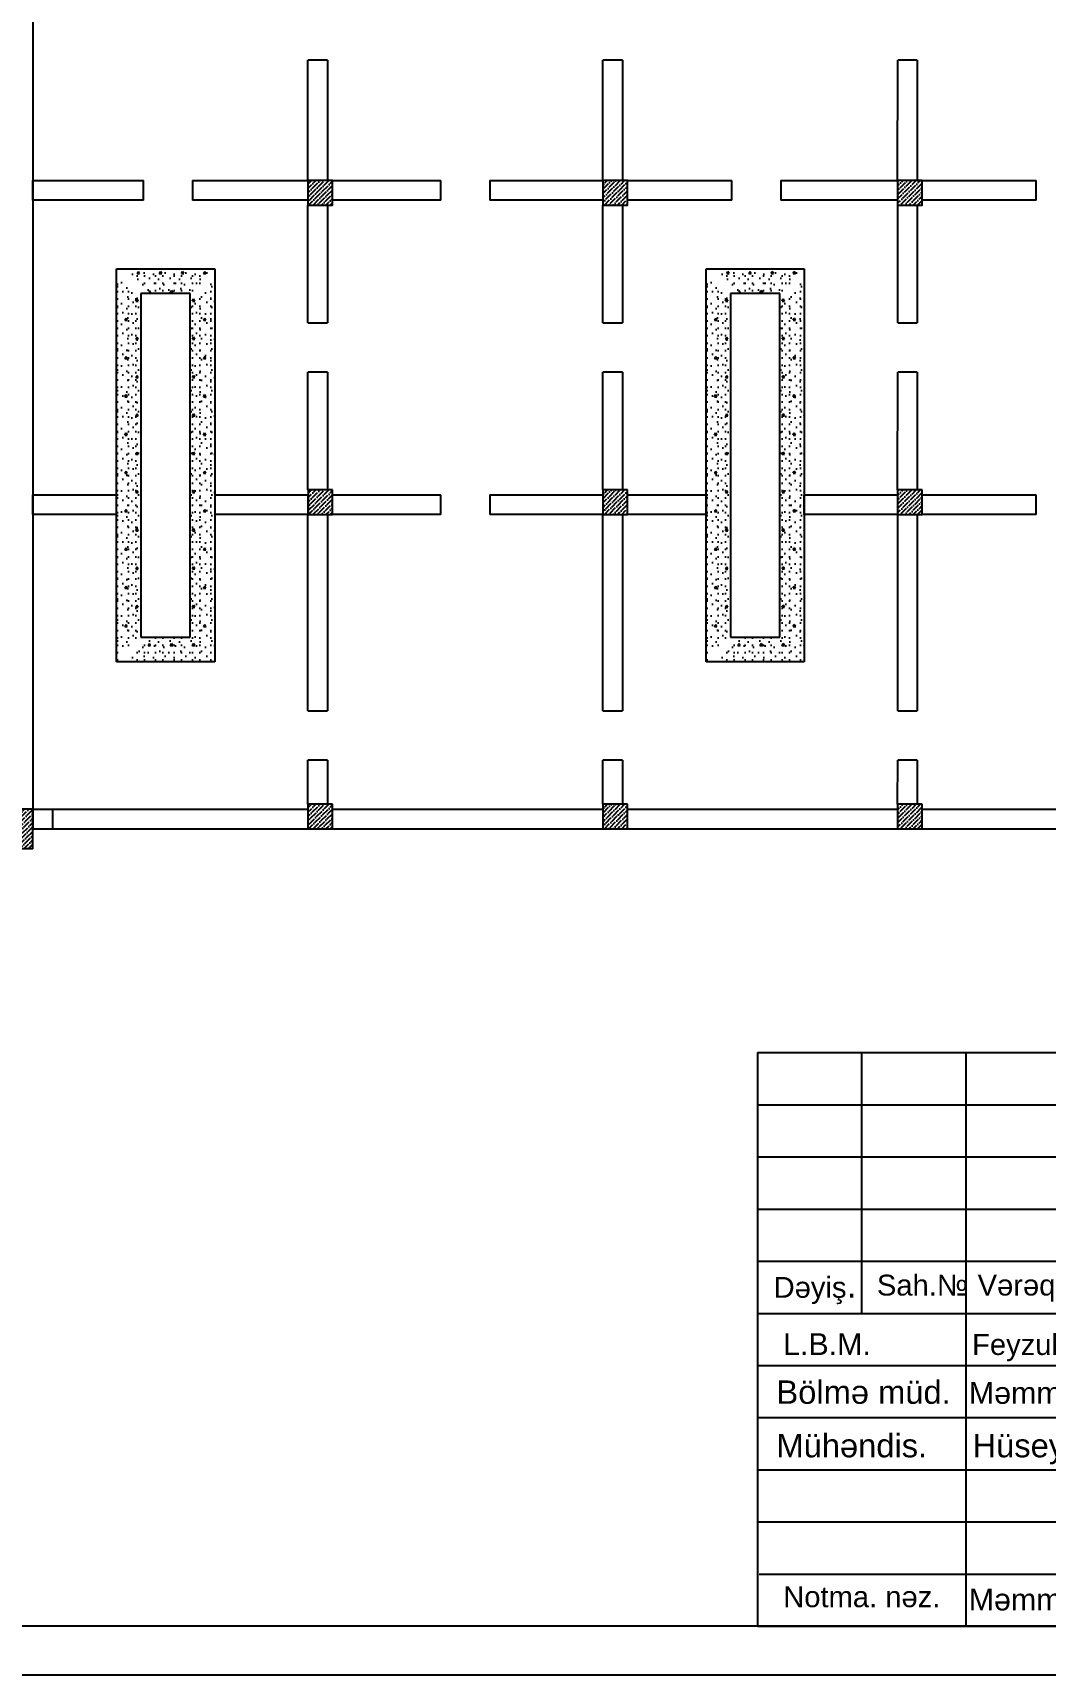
# Model space of a CAD drawing. Header units: millimetres. Extents: x 42452 to 2852333, y -419346 to 834876.
# Drawn here: x 2444213 to 2464814, y 416967 to 450404 of the extents above; entities that cross this region are included whole.
import ezdxf

# ---------------------------------------------------------------- set-up
doc = ezdxf.new("R2010")
doc.units = ezdxf.units.MM
doc.linetypes.add('DUZ', pattern=[0])
doc.linetypes.add('Невидимая', pattern=[391.222223, 282.222223, -109])
for name, color, linetype, lineweight in [('0_memar', 250, 'Continuous', 20), ('0_Ном._пера__1', 7, 'Continuous', 15), ('c_dv_l x_tti-25_Ном._пера__21_Ном._пера__21', 7, 'Continuous', 30), ('memar', 7, 'Continuous', 25), ('перегородка', 130, 'Continuous', 20), ('перегородка_Ном._пера__1', 7, 'Continuous', 15)]:
    doc.layers.add(name, color=color, linetype=linetype, lineweight=lineweight)
for name, color, linetype in [('Kunc shtampi', 7, 'Continuous'), ('polygon', 5, 'Continuous'), ('ramka', 7, 'Continuous'), ('размер', 7, 'Continuous')]:
    doc.layers.add(name, color=color, linetype=linetype)
doc.styles.add('Arial', font='arial.ttf', dxfattribs={"height": 200})
doc.styles.add('ARİAL', font='arial.ttf')
doc.styles.get("Standard").update_dxf_attribs({"font": 'arial.ttf'})
doc.styles.add('СГЕНЕРИР_СТИЛЬ_1', font='arial.ttf')
doc.styles.add('СГЕНЕРИР_СТИЛЬ_2', font='')
doc.styles.get('СГЕНЕРИР_СТИЛЬ_2').set_extended_font_data('Arial Unicode MS Кириллический')
pattern_1 = [(0, (3114210.2, 1822963.6), (0, 779.42286), [48.75, -401.25]), (0, (3114435.2, 1823353.3), (0, 779.42286), [48.75, -401.25]), (60, (3114210.2, 1822963.6), (-675, 389.71143), [48.75, -401.25]), (60, (3114660.2, 1822963.6), (-675, 389.71143), [48.75, -401.25]), (120, (3114258.9, 1822963.6), (675, 389.71143), [48.75, -401.25]), (120, (3114708.9, 1822963.6), (675, 389.71143), [48.75, -401.25]), (0, (3114210.17, 1823038.62), (0, 150), [0, -150, 0, -225]), (45, (3114285.17, 1823038.62), (-106.066017, 106.066017), [0, -112.5, 0, -187.5])]
pattern_2 = [(0, (3102210.4, 1822963.6), (0, 779.42286), [48.75, -401.25]), (0, (3102435.4, 1823353.3), (0, 779.42286), [48.75, -401.25]), (60, (3102210.4, 1822963.6), (-675, 389.71143), [48.75, -401.25]), (60, (3102660.4, 1822963.6), (-675, 389.71143), [48.75, -401.25]), (120, (3102259.15, 1822963.6), (675, 389.71143), [48.75, -401.25]), (120, (3102709.15, 1822963.6), (675, 389.71143), [48.75, -401.25]), (0, (3102210.4, 1823038.62), (0, 150), [0, -150, 0, -225]), (45, (3102285.4, 1823038.62), (-106.066017, 106.066017), [0, -112.5, 0, -187.5])]

# ---------------------------------------------------------------- blocks, each defined once
blk = doc.blocks.new('55')
at = {"color": 5, "lineweight": 30}
for points, knots in [([(6807301, -690054), (6807380, -689939), (6807723, -689440), (6807293, -690552), (6807199, -690927), (6807191, -690959)], [0, 0, 0, 0, 328.564954, 1432.648132, 1536.641492, 1536.641492, 1536.641492, 1536.641492]), ([(6807568, -690913), (6807734, -690192), (6807904, -689458), (6807900, -689847), (6807900, -689854)], [0, 0, 0, 0, 1128.718966, 1148.710053, 1148.710053, 1148.710053, 1148.710053]), ([(6807716, -690698), (6807705, -690775), (6807675, -691004), (6808017, -690413), (6807740, -691044), (6808200, -690308), (6807872, -691036), (6808390, -690235), (6808050, -691132), (6808747, -689639), (6808148, -691347), (6809105, -689320), (6808364, -690768), (6808709, -690576), (6808805, -690524)], [0, 0, 0, 0, 159.15263, 467.604708, 669.340869, 1011.806253, 1243.637014, 1628.4018, 1881.82877, 2512.198919, 3044.065726, 3849.863763, 4495.087992, 4740.981721, 4740.981721, 4740.981721, 4740.981721]), ([(6808805, -690524), (6808750, -690568), (6808216, -691003), (6805386, -690836), (6807954, -690456), (6809491, -690228)], [0, 0, 0, 0, 215.465341, 2087.683537, 4876.118481, 4876.118481, 4876.118481, 4876.118481]), ([(6807358, -690408), (6807470, -690386), (6807596, -690361), (6807720, -690330), (6807732, -690327)], [0, 0, 0, 0, 344.502291, 383.366548, 383.366548, 383.366548, 383.366548])]:
    blk.add_open_spline(points, degree=3, knots=knots, dxfattribs=at)
blk = doc.blocks.new('20')
at = {"color": 7, "lineweight": 25}
for p, q in [((15101137, -7396449), (15122448, -7396449)), ((15101137, -7396449), (15101137, -7402785)), ((15101137, -7402785), (15122448, -7402785))]:
    blk.add_line(p, q, dxfattribs=at)
at = {"layer": 'Kunc shtampi', "ltscale": 0.1}
blk.add_line((15122450, -7402785), (15122450, -7396438), dxfattribs=at)
at = {"layer": 'polygon', "color": 7, "linetype": 'DUZ', "lineweight": 25}
for p, q in [((15118416, -7401057), (15118416, -7399329)), ((15120144, -7401057), (15120144, -7399329)), ((15122448, -7399905), (15116691, -7399905))]:
    blk.add_line(p, q, dxfattribs=at)
at = {"layer": 'перегородка', "color": 5, "lineweight": 30}
for p, q in [((15106152, -7399933), (15106063, -7400069)), ((15106401, -7399969), (15106152, -7399933)), ((15106454, -7400110), (15106401, -7399969)), ((15107086, -7399953), (15106925, -7399953)), ((15106925, -7399953), (15107015, -7400368)), ((15106927, -7400230), (15107086, -7399953)), ((15106063, -7400069), (15106062, -7400388)), ((15106192, -7400084), (15106192, -7400313)), ((15106192, -7400084), (15106192, -7400313)), ((15106323, -7400119), (15106323, -7400313)), ((15106531, -7400351), (15106567, -7400195)), ((15106567, -7400195), (15106637, -7400317)), ((15106637, -7400317), (15106683, -7400192)), ((15106683, -7400192), (15106784, -7400326)), ((15106749, -7400198), (15106768, -7400171)), ((15106749, -7400198), (15106780, -7400321)), ((15106830, -7400168), (15106768, -7400171)), ((15106830, -7400168), (15106850, -7400225)), ((15106850, -7400225), (15106850, -7400162)), ((15106850, -7400162), (15106856, -7400282)), ((15106062, -7400388), (15106388, -7400401)), ((15106192, -7400313), (15106323, -7400219)), ((15106388, -7400401), (15106498, -7400325)), ((15106498, -7400325), (15106531, -7400351)), ((15106780, -7400321), (15106832, -7400311)), ((15106832, -7400311), (15106856, -7400282)), ((15107015, -7400368), (15106834, -7400474)), ((15106856, -7400282), (15106850, -7400225)), ((15106856, -7400282), (15106889, -7400275)), ((15106889, -7400275), (15106927, -7400230)), ((15106063, -7402373), (15106062, -7402692)), ((15106152, -7402237), (15106063, -7402373)), ((15106401, -7402273), (15106152, -7402237)), ((15106192, -7402388), (15106192, -7402617)), ((15106192, -7402388), (15106192, -7402617)), ((15106454, -7402414), (15106401, -7402273)), ((15107086, -7402257), (15106925, -7402257)), ((15106925, -7402257), (15107015, -7402672)), ((15106927, -7402534), (15107086, -7402257)), ((15106192, -7402617), (15106323, -7402523)), ((15106323, -7402423), (15106323, -7402617)), ((15106531, -7402655), (15106567, -7402499)), ((15106567, -7402499), (15106637, -7402621)), ((15106637, -7402621), (15106683, -7402496)), ((15106683, -7402496), (15106784, -7402630)), ((15106749, -7402502), (15106768, -7402475)), ((15106749, -7402502), (15106780, -7402625)), ((15106830, -7402472), (15106768, -7402475)), ((15106830, -7402472), (15106850, -7402529)), ((15106850, -7402529), (15106850, -7402466)), ((15106850, -7402466), (15106856, -7402586)), ((15106856, -7402586), (15106850, -7402529)), ((15106889, -7402579), (15106927, -7402534)), ((15106062, -7402692), (15106388, -7402705)), ((15106388, -7402705), (15106498, -7402629)), ((15106498, -7402629), (15106531, -7402655)), ((15106780, -7402625), (15106832, -7402615)), ((15106832, -7402615), (15106856, -7402586)), ((15107015, -7402672), (15106834, -7402778)), ((15106856, -7402586), (15106889, -7402579))]:
    blk.add_line(p, q, dxfattribs=at)
for points, knots in [([(15105854, -7399506), (15105838, -7399500), (15105805, -7399487), (15105847, -7399413), (15105905, -7399491), (15105849, -7399623), (15106153, -7399643), (15106162, -7399419), (15106042, -7399495), (15106143, -7399660), (15106310, -7399603), (15106340, -7399510), (15106359, -7399413), (15106122, -7399448), (15106203, -7399646), (15106273, -7399814)], [0, 0, 0, 0, 42.223389, 90.051656, 154.549451, 226.6152, 476.644161, 571.28472, 627.013932, 778.672239, 938.454199, 1025.570794, 1091.558705, 1160.21584, 1544.16015, 1544.16015, 1544.16015, 1544.16015]), ([(15106007, -7399409), (15106073, -7399600), (15106152, -7399829), (15105880, -7399880), (15105882, -7399793), (15105905, -7399771), (15105910, -7399766)], [0, 0, 0, 0, 446.334972, 532.702513, 603.278674, 627.196902, 627.196902, 627.196902, 627.196902]), ([(15106007, -7399409), (15106006, -7399405), (15106005, -7399395), (15106027, -7399402), (15106031, -7399412), (15106033, -7399416)], [0, 0, 0, 0, 8.821018, 27.345406, 42.243095, 42.243095, 42.243095, 42.243095]), ([(15106401, -7399620), (15106483, -7399625), (15106613, -7399633), (15106712, -7399392), (15106440, -7399437), (15106343, -7399750), (15106675, -7399563), (15106648, -7399925), (15106507, -7399969), (15106352, -7399997), (15106417, -7399855), (15106438, -7399676), (15106619, -7399677), (15106758, -7399678)], [0, 0, 0, 0, 227.188385, 358.071473, 539.665587, 751.927894, 924.503113, 1199.403857, 1282.39891, 1403.270956, 1513.824778, 1614.597802, 1944.904586, 1944.904586, 1944.904586, 1944.904586]), ([(15106758, -7399678), (15106785, -7399676), (15106877, -7399669), (15107004, -7399560), (15106917, -7399391), (15106772, -7399548), (15106848, -7399680), (15106834, -7399875), (15106956, -7399662), (15106900, -7399907), (15107061, -7399627), (15107057, -7399923), (15107138, -7399603), (15107168, -7399822), (15107267, -7399745), (15107351, -7399823), (15107309, -7399841), (15107293, -7399848)], [0, 0, 0, 0, 82.934409, 278.458212, 386.336719, 441.130098, 797.922894, 815.295031, 939.358029, 1010.425899, 1153.318323, 1248.777542, 1391.619055, 1482.772305, 1582.360738, 1652.010665, 1693.923868, 1693.923868, 1693.923868, 1693.923868]), ([(15107300, -7399848), (15107229, -7399844), (15107106, -7399838), (15106918, -7399890), (15106741, -7399864), (15106546, -7399860), (15106396, -7399873), (15106301, -7399888), (15106276, -7399892)], [0, 0, 0, 0, 211.533539, 367.015626, 577.795063, 738.782103, 953.656981, 1027.737747, 1027.737747, 1027.737747, 1027.737747]), ([(15106295, -7399744), (15106292, -7399758), (15106286, -7399786), (15106327, -7399808), (15106381, -7399781), (15106332, -7399640), (15106351, -7399754), (15106372, -7399792), (15106387, -7399780), (15106385, -7399772), (15106385, -7399769)], [0, 0, 0, 0, 37.910096, 78.738154, 107.34926, 199.254906, 281.250122, 295.344415, 310.564895, 319.310936, 319.310936, 319.310936, 319.310936])]:
    blk.add_open_spline(points, degree=3, knots=knots, dxfattribs=at)
for points in [[(15106295, -7399744), (15106256, -7399756), (15106217, -7399767), (15106178, -7399779)], [(15106178, -7399779), (15106209, -7399791), (15106241, -7399803), (15106273, -7399814)]]:
    blk.add_open_spline(points, degree=3, dxfattribs=at)
at = {"layer": 'размер', "color": 7, "lineweight": 25}
for p, q in [((15102289, -7399329), (15102289, -7396449)), ((15103441, -7402785), (15103441, -7396449)), ((15104592, -7399329), (15104592, -7396449)), ((15105744, -7402785), (15105744, -7396449)), ((15107472, -7402785), (15107472, -7396449)), ((15108624, -7396449), (15108624, -7402785)), ((15101137, -7397025), (15108624, -7397025)), ((15101137, -7397601), (15122448, -7397601)), ((15101137, -7398177), (15108624, -7398177)), ((15101137, -7398753), (15108624, -7398753)), ((15101137, -7399329), (15122448, -7399329)), ((15116688, -7399329), (15116688, -7402785)), ((15101137, -7399905), (15108624, -7399905)), ((15101137, -7400481), (15108624, -7400481)), ((15101137, -7401057), (15122448, -7401057)), ((15101137, -7401633), (15108624, -7401633)), ((15101156, -7402209), (15108624, -7402209))]:
    blk.add_line(p, q, dxfattribs=at)
at = {"color": 1, "lineweight": 25, "xscale": 0.5720132259566115, "yscale": 0.5720132259566115, "zscale": 0.5720132259566115}
blk.add_blockref('55', (11212411, -7005839), dxfattribs=at)
at = {"color": 7, "char_height": 258.17, "width": 5812.24, "attachment_point": 4, "style": 'Arial'}
for s, insert in [('{\\fArial|b0|i0|c238|p34;Bölmə müd.} {\\fArial|b0|i0|c238|p34; \\fArial|b0|i0|c204|p34;\\H0.92962x;Məmmədova\\fArial|b0|i0|c238|p34; X.}', (15101347, -7400201)), ('{\\fArial|b0|i0|c238|p34;Mühəndis.     Hüseynov V\\H0.92962x;.}', (15101347, -7400829))]:
    blk.add_mtext(s, dxfattribs=dict(at, insert=insert))
at = {"color": 7, "lineweight": 25, "attachment_point": 1}
for s, insert, char_height in [('{\\fArial|b0|i0|c238|p34;İ\\fArial|b0|i0|c0|p34;L}', (15117383, -7400280), 230.39), ('23', (15121043, -7400280), 230.4)]:
    blk.add_mtext(s, dxfattribs=dict(at, insert=insert, char_height=char_height))
at = {"insert": (15115876, -7403826), "char_height": 360, "width": 22250.72, "attachment_point": 7, "style": 'ARİAL'}
blk.add_mtext('{\\fArial|b0|i0|c238|p34;                   Format A3\\L\\P} ', dxfattribs=at)
at = {"layer": '0_memar', "color": 0, "linetype": 'Continuous', "insert": (15115376, -7398491), "char_height": 249.57, "width": 13538.5, "attachment_point": 5, "line_spacing_factor": 1.132501, "style": 'СГЕНЕРИР_СТИЛЬ_1'}
blk.add_mtext('{\\C7;FHN -nin Dövlət Yanğından Mühafizə Xidmətinin \\fArial|b0|i0|c238|p38;Xocavend\\fArial|b0|i0|c204|p38; \\fArial|b0|i0|c238|p38;rayonunun\\fArial|b0|i0|c204|p38; \\fArial|b0|i0|c238|p38;\\PHadrut qəsəbəsində \\fArial|b0|i0|c204|p38;Dövlət Yanğından Mühafizə Hissəsinin 4 \\fArial|b0|i0|c238|p38;çıxışlı Y\\fArial|b0|i0|c204|p38;anğınsöndürmə\\fArial|b0|i0|c238|p38;\\P \\fArial|b0|i0|c204|p38;depo\\fArial|b0|i0|c238|p38; binasının\\fArial|b0|i0|c204|p34; tikintisi}', dxfattribs=at)
at = {"layer": '0_memar', "color": 0, "linetype": 'Continuous', "insert": (15112355, -7400528), "char_height": 299.48, "attachment_point": 8, "style": 'СГЕНЕРИР_СТИЛЬ_1'}
blk.add_mtext('{Yanğınsöndürmə Deposu}', dxfattribs=at)
at = {"layer": '0_Ном._пера__1', "linetype": 'Continuous', "attachment_point": 1, "style": 'СГЕНЕРИР_СТИЛЬ_2'}
for s, insert, char_height in [('{Mərhələ}', (15116950, -7399469), 231), ('{Vərəq}', (15118775, -7399440), 231), ('{Vərəqlər}', (15120428, -7399458), 231), (' {\\fArial|b0|i0|c0|p34;     \\H0.88889x;                FHN TTNDA}', (15117167, -7401383), 207.94)]:
    blk.add_mtext(s, dxfattribs=dict(at, insert=insert, char_height=char_height))
at = {"layer": '0_Ном._пера__1', "linetype": 'Continuous', "insert": (15117216, -7401786), "char_height": 225, "width": 5999.56, "attachment_point": 1, "line_spacing_factor": 0.920624, "style": 'СГЕНЕРИР_СТИЛЬ_2'}
blk.add_mtext('{\\fArial|b0|i0|c0|p34;"AZƏRDÖVLƏTSƏNAYELAYİHƏ"\\P                            DLİ}', dxfattribs=at)
at = {"layer": 'ramka', "color": 7, "lineweight": 25, "ltscale": 0.4, "attachment_point": 1, "style": 'Arial'}
for s, insert, char_height, width in [('  {\\H1.0417x;L.B.M.            \\fArial|b0|i0|c204|p38;\\H0.95997x;\\C256;Feyzullayev \\fArial|b0|i0|c0|p38;G\\fArial|b0|i0|c204|p38;.}', (15101242, -7399549), 230.392, 6041.47), ('Notma. nəz.', (15101422, -7402344), 230.39, 2251.06), ('{\\H0.92962x;Məmmədova\\fArial|b0|i0|c238|p34; X.}', (15103470, -7402370), 258.17, 2820.28)]:
    blk.add_mtext(s, dxfattribs=dict(at, insert=insert, char_height=char_height, width=width))
at = {"layer": 'перегородка', "color": 7, "lineweight": 25, "char_height": 287.99, "attachment_point": 1, "style": 'Arial'}
for s, insert in [('\\H0.8x;Dəyiş\\H1.25x;.', (15101316, -7398869)), ('\\H0.8x;Sah.№', (15102456, -7398902)), ('\\H0.8x;Vərəq', (15103568, -7398902)), ('\\H0.8x;Sən.№', (15104700, -7398902)), ('\\H0.8x;İmza', (15106056, -7398902)), ('\\H0.8x;Tarix', (15107573, -7398902))]:
    blk.add_mtext(s, dxfattribs=dict(at, insert=insert))
at = {"layer": 'перегородка_Ном._пера__1', "linetype": 'Continuous', "insert": (15113268, -7396864), "char_height": 352.637, "attachment_point": 1, "style": 'СГЕНЕРИР_СТИЛЬ_2'}
blk.add_mtext('{\\fArial|b0|i0|c204|p38; 9\\fArial|b0|i0|c238|p38;335\\fArial|b0|i0|c204|p38;- 01-\\fArial|b0|i0|c238|p38;EİA}', dxfattribs=at)

msp = doc.modelspace()

# ---------------------------------------------------------------- hatches: boundary and pattern name
at = {"layer": 'memar', "lineweight": 25}
h = msp.add_hatch(dxfattribs=at)
h.set_pattern_fill('ANSI36', color=256, scale=500)
h.set_pattern_definition([(45, (820846.666, 2729811.14), (33.1456304, 121.533978), [156.25, -31.25, 0, -31.25])])
h.paths.add_polyline_path([(2449811.155, 447397.47374), (2449811.155, 446897.47374), (2450311.155, 446897.47374), (2450311.155, 447397.47374)])
h = msp.add_hatch(dxfattribs=at)
h.set_pattern_fill('ANSI36', color=256, scale=500)
h.set_pattern_definition([(45, (814844.907, 2729811.14), (33.1456304, 121.533978), [156.25, -31.25, 0, -31.25])])
h.paths.add_polyline_path([(2455812.91489, 447397.47374), (2455812.91489, 446897.47374), (2456312.91489, 446897.47374), (2456312.91489, 447397.47374)])
h = msp.add_hatch(dxfattribs=at)
h.set_pattern_fill('ANSI36', color=256, scale=500)
h.set_pattern_definition([(45, (808844.907, 2729811.14), (33.1456304, 121.533978), [156.25, -31.25, 0, -31.25])])
h.paths.add_polyline_path([(2461812.91489, 447397.47374), (2461812.91489, 446897.47374), (2462312.91489, 446897.47374), (2462312.91489, 447397.47374)])
at = {"layer": 'memar', "linetype": 'Continuous', "lineweight": 25, "true_color": 0x000000}
h = msp.add_hatch(dxfattribs=at)
h.set_pattern_fill('LIGHTWEIGHT_CONCRETE', color=18, style=0, pattern_type=2)
h.set_pattern_definition([(0, (3102410.4, 1822963.6), (0, 779.42286), [48.75, -401.25]), (0, (3102635.4, 1823353.3), (0, 779.42286), [48.75, -401.25]), (60, (3102410.4, 1822963.6), (-675, 389.71143), [48.75, -401.25]), (60, (3102860.4, 1822963.6), (-675, 389.71143), [48.75, -401.25]), (120, (3102459.15, 1822963.6), (675, 389.71143), [48.75, -401.25]), (120, (3102909.15, 1822963.6), (675, 389.71143), [48.75, -401.25]), (0, (3102410.4, 1823038.62), (0, 150), [0, -150, 0, -225]), (45, (3102485.4, 1823038.62), (-106.066017, 106.066017), [0, -112.5, 0, -187.5])])
h.paths.add_polyline_path([(2445913.48479, 437597.47812), (2445913.48479, 445426.00633), (2446413.48479, 444926.00633), (2446413.48479, 438097.47812)])
h = msp.add_hatch(dxfattribs=at)
h.set_pattern_fill('LIGHTWEIGHT_CONCRETE', color=18, style=0, pattern_type=2)
h.set_pattern_definition([(0, (3102210.4, 1823135.1), (0, 779.42286), [48.75, -401.25]), (0, (3102435.4, 1823524.8), (0, 779.42286), [48.75, -401.25]), (60, (3102210.4, 1823135.1), (-675, 389.71143), [48.75, -401.25]), (60, (3102660.4, 1823135.1), (-675, 389.71143), [48.75, -401.25]), (120, (3102259.15, 1823135.1), (675, 389.71143), [48.75, -401.25]), (120, (3102709.15, 1823135.1), (675, 389.71143), [48.75, -401.25]), (0, (3102210.4, 1823210.1), (0, 150), [0, -150, 0, -225]), (45, (3102285.4, 1823210.1), (-106.066017, 106.066017), [0, -112.5, 0, -187.5])])
h.paths.add_polyline_path([(2446113.48479, 445597.47812), (2447913.48479, 445597.47812), (2447413.48479, 445097.47812), (2446613.48479, 445097.47812)])
h = msp.add_hatch(dxfattribs=at)
h.set_pattern_fill('LIGHTWEIGHT_CONCRETE', color=18, style=0, pattern_type=2)
h.set_pattern_definition(pattern_2)
h.paths.add_polyline_path([(2447913.48479, 445426.00633), (2447913.48479, 437597.47812), (2447413.48479, 438097.47812), (2447413.48479, 444926.00633)])
h = msp.add_hatch(dxfattribs=at)
h.set_pattern_fill('LIGHTWEIGHT_CONCRETE', color=18, style=0, pattern_type=2)
h.set_pattern_definition([(0, (3114410.2, 1822963.6), (0, 779.42286), [48.75, -401.25]), (0, (3114635.2, 1823353.3), (0, 779.42286), [48.75, -401.25]), (60, (3114410.2, 1822963.6), (-675, 389.71143), [48.75, -401.25]), (60, (3114860.2, 1822963.6), (-675, 389.71143), [48.75, -401.25]), (120, (3114458.9, 1822963.6), (675, 389.71143), [48.75, -401.25]), (120, (3114908.9, 1822963.6), (675, 389.71143), [48.75, -401.25]), (0, (3114410.17, 1823038.62), (0, 150), [0, -150, 0, -225]), (45, (3114485.17, 1823038.62), (-106.066017, 106.066017), [0, -112.5, 0, -187.5])])
h.paths.add_polyline_path([(2457913.24872, 437597.47812), (2457913.24872, 445426.00633), (2458413.24872, 444926.00633), (2458413.24872, 438097.47812)])
h = msp.add_hatch(dxfattribs=at)
h.set_pattern_fill('LIGHTWEIGHT_CONCRETE', color=18, style=0, pattern_type=2)
h.set_pattern_definition([(0, (3114210.2, 1823135.1), (0, 779.42286), [48.75, -401.25]), (0, (3114435.2, 1823524.8), (0, 779.42286), [48.75, -401.25]), (60, (3114210.2, 1823135.1), (-675, 389.71143), [48.75, -401.25]), (60, (3114660.2, 1823135.1), (-675, 389.71143), [48.75, -401.25]), (120, (3114258.9, 1823135.1), (675, 389.71143), [48.75, -401.25]), (120, (3114708.9, 1823135.1), (675, 389.71143), [48.75, -401.25]), (0, (3114210.17, 1823210.1), (0, 150), [0, -150, 0, -225]), (45, (3114285.17, 1823210.1), (-106.066017, 106.066017), [0, -112.5, 0, -187.5])])
h.paths.add_polyline_path([(2458113.24872, 445597.47812), (2459913.24872, 445597.47812), (2459413.24872, 445097.47812), (2458613.24872, 445097.47812)])
h = msp.add_hatch(dxfattribs=at)
h.set_pattern_fill('LIGHTWEIGHT_CONCRETE', color=18, style=0, pattern_type=2)
h.set_pattern_definition(pattern_1)
h.paths.add_polyline_path([(2459913.24872, 445426.00633), (2459913.24872, 437597.47812), (2459413.24872, 438097.47812), (2459413.24872, 444926.00633)])
at = {"layer": 'memar', "lineweight": 25}
h = msp.add_hatch(dxfattribs=at)
h.set_pattern_fill('ANSI36', color=256, scale=500)
h.set_pattern_definition([(45, (820844.907, 2723511.14), (33.1456304, 121.533978), [156.25, -31.25, 0, -31.25])])
h.paths.add_polyline_path([(2449812.91489, 441097.47374), (2449812.91489, 440597.47374), (2450312.91489, 440597.47374), (2450312.91489, 441097.47374)])
h = msp.add_hatch(dxfattribs=at)
h.set_pattern_fill('ANSI36', color=256, scale=500)
h.set_pattern_definition([(45, (814844.907, 2723511.14), (33.1456304, 121.533978), [156.25, -31.25, 0, -31.25])])
h.paths.add_polyline_path([(2455812.91489, 441097.47374), (2455812.91489, 440597.47374), (2456312.91489, 440597.47374), (2456312.91489, 441097.47374)])
h = msp.add_hatch(dxfattribs=at)
h.set_pattern_fill('ANSI36', color=256, scale=500)
h.set_pattern_definition([(45, (808844.907, 2723511.14), (33.1456304, 121.533978), [156.25, -31.25, 0, -31.25])])
h.paths.add_polyline_path([(2461812.91489, 441097.47374), (2461812.91489, 440597.47374), (2462312.91489, 440597.47374), (2462312.91489, 441097.47374)])
at = {"layer": 'memar', "linetype": 'Continuous', "lineweight": 25, "true_color": 0x000000}
h = msp.add_hatch(dxfattribs=at)
h.set_pattern_fill('LIGHTWEIGHT_CONCRETE', color=18, style=0, pattern_type=2)
h.set_pattern_definition(pattern_2)
h.paths.add_polyline_path([(2447913.48479, 437597.47812), (2446113.48479, 437597.47812), (2446613.48479, 438097.47812), (2447413.48479, 438097.47812)])
h = msp.add_hatch(dxfattribs=at)
h.set_pattern_fill('LIGHTWEIGHT_CONCRETE', color=18, style=0, pattern_type=2)
h.set_pattern_definition(pattern_1)
h.paths.add_polyline_path([(2459913.24872, 437597.47812), (2458113.24872, 437597.47812), (2458613.24872, 438097.47812), (2459413.24872, 438097.47812)])
at = {"layer": 'memar', "lineweight": 25}
h = msp.add_hatch(dxfattribs=at)
h.set_pattern_fill('ANSI36', color=256, scale=500)
h.set_pattern_definition([(45, (820846.666, 2717111.14), (33.1456304, 121.533978), [156.25, -31.25, 0, -31.25])])
h.paths.add_polyline_path([(2449811.155, 434697.47374), (2449811.155, 434197.47374), (2450311.155, 434197.47374), (2450311.155, 434697.47374)])
h = msp.add_hatch(dxfattribs=at)
h.set_pattern_fill('ANSI36', color=256, scale=500)
h.set_pattern_definition([(45, (814844.907, 2717111.14), (33.1456304, 121.533978), [156.25, -31.25, 0, -31.25])])
h.paths.add_polyline_path([(2455812.91489, 434697.47374), (2455812.91489, 434197.47374), (2456312.91489, 434197.47374), (2456312.91489, 434697.47374)])
h = msp.add_hatch(dxfattribs=at)
h.set_pattern_fill('ANSI36', color=256, scale=500)
h.set_pattern_definition([(45, (808844.907, 2717111.14), (33.1456304, 121.533978), [156.25, -31.25, 0, -31.25])])
h.paths.add_polyline_path([(2461812.91489, 434697.47374), (2461812.91489, 434197.47374), (2462312.91489, 434197.47374), (2462312.91489, 434697.47374)])
h = msp.add_hatch(dxfattribs=at)
h.set_pattern_fill('ANSI36', color=256, scale=500)
h.set_pattern_definition([(45, (741515.86, 2716794.99), (33.1456304, 121.533978), [156.25, -31.25, 0, -31.25])])
h.paths.add_polyline_path([(2443713.48104, 434597.47374), (2443713.48089, 433797.47383), (2444213.48089, 433797.47383), (2444213.48104, 434597.47374)])

# ---------------------------------------------------------------- linework, layer by layer
at = {"layer": 'c_dv_l x_tti-25_Ном._пера__21_Ном._пера__21', "linetype": 'Continuous', "lineweight": 25, "flags": 128}
for points in [[(2415634.38163, 476089.14619), (2499241.93363, 476089.14619), (2499241.93363, 416966.66299), (2415634.38163, 416966.66299)], [(2419615.69363, 475093.81819), (2498246.60563, 475093.81819), (2498246.60563, 417961.99099), (2419615.69363, 417961.99099)]]:
    msp.add_lwpolyline(points, close=True, dxfattribs=at)
at = {"layer": 'memar', "color": 7, "linetype": 'Невидимая', "lineweight": 25}
for p, q in [((2458413.24872, 442626.00633), (2458413.24872, 440826.00633)), ((2459413.24872, 440826.00633), (2459413.24872, 442626.00633))]:
    msp.add_line(p, q, dxfattribs=at)
at = {"layer": 'memar', "color": 0, "lineweight": 25}
msp.add_line((2444613.30474, 434597.47374), (2444613.30474, 434197.47374), dxfattribs=at)
at = {"layer": 'memar', "color": 0, "lineweight": 25, "flags": 128}
for points in [[(2444213.30474, 460997.47375), (2444213.30474, 434199.85778)], [(2450211.96862, 449847.47374), (2450211.155, 447397.47374), (2449811.155, 447397.47374), (2449811.96862, 449847.47374)], [(2450211.96862, 449847.47374), (2449811.96862, 449847.47374)], [(2456212.99583, 449847.47374), (2456212.91489, 447397.47374), (2455812.91489, 447397.47374), (2455812.99583, 449847.47374)], [(2456212.99583, 449847.47374), (2455812.99583, 449847.47374)], [(2462212.99583, 449847.47374), (2462212.91489, 447397.47374), (2461812.91489, 447397.47374), (2461812.99583, 449847.47374)], [(2462212.99583, 449847.47374), (2461812.99583, 449847.47374)], [(2446464.40175, 446997.47374), (2444213.30474, 446997.47374), (2444213.30474, 447397.47374), (2446464.40175, 447397.47374)], [(2446464.40175, 446997.47374), (2446464.40175, 447397.47374)], [(2447464.40175, 447397.47374), (2449811.155, 447397.47374), (2449811.155, 446997.47374), (2447464.40175, 446997.47374)], [(2447464.40175, 447397.47374), (2447464.40175, 446997.47374)], [(2452514.30429, 446997.47374), (2450311.155, 446997.47374), (2450311.155, 447397.47374), (2452514.30429, 447397.47374)], [(2452514.30429, 446997.47374), (2452514.30429, 447397.47374)], [(2453514.30429, 447397.47374), (2455812.91489, 447397.47374), (2455812.91489, 446997.47374), (2453514.30429, 446997.47374)], [(2453514.30429, 447397.47374), (2453514.30429, 446997.47374)], [(2458434.95121, 446997.47374), (2456312.91489, 446997.47374), (2456312.91489, 447397.47374), (2458434.95121, 447397.47374)], [(2458434.95121, 446997.47374), (2458434.95121, 447397.47374)], [(2459434.95121, 447397.47374), (2461812.91489, 447397.47374), (2461812.91489, 446997.47374), (2459434.95121, 446997.47374)], [(2459434.95121, 447397.47374), (2459434.95121, 446997.47374)], [(2464633.91953, 446997.47374), (2462312.91489, 446997.47374), (2462312.91489, 447397.47374), (2464633.91953, 447397.47374)], [(2464633.91953, 446997.47374), (2464633.91953, 447397.47374)], [(2449811.26926, 444497.47374), (2449811.34992, 446897.47374), (2450211.34992, 446897.47374), (2450211.26926, 444497.47374)], [(2455813.02916, 444497.47374), (2455813.10982, 446897.47374), (2456213.10982, 446897.47374), (2456213.02916, 444497.47374)], [(2461813.02915, 444497.47374), (2461813.10981, 446897.47374), (2462213.10981, 446897.47374), (2462213.02915, 444497.47374)], [(2445913.48479, 437597.47812), (2445913.48479, 445597.47812)], [(2445913.48479, 445597.47812), (2447913.48479, 445597.47812)], [(2447913.48479, 445597.47812), (2447913.48479, 437597.47812)], [(2457913.24872, 437597.47812), (2457913.24872, 445597.47812)], [(2457913.24872, 445597.47812), (2459913.24872, 445597.47812)], [(2459913.24872, 445597.47812), (2459913.24872, 437597.47812)], [(2446413.48479, 445097.47812), (2446413.48479, 438097.47812)], [(2447413.48479, 445097.47812), (2446413.48479, 445097.47812)], [(2447413.48479, 438097.47812), (2447413.48479, 445097.47812)], [(2458413.24872, 445097.47812), (2458413.24872, 438097.47812)], [(2459413.24872, 445097.47812), (2458413.24872, 445097.47812)], [(2459413.24872, 438097.47812), (2459413.24872, 445097.47812)], [(2449811.26926, 444497.47374), (2450211.26926, 444497.47374)], [(2455813.02916, 444497.47374), (2456213.02916, 444497.47374)], [(2461813.02915, 444497.47374), (2462213.02915, 444497.47374)], [(2450211.23566, 443497.47374), (2450211.155, 441097.47374), (2449811.155, 441097.47374), (2449811.23566, 443497.47374)], [(2450211.23566, 443497.47374), (2449811.23566, 443497.47374)], [(2456212.99555, 443497.47374), (2456212.91489, 441097.47374), (2455812.91489, 441097.47374), (2455812.99555, 443497.47374)], [(2456212.99555, 443497.47374), (2455812.99555, 443497.47374)], [(2462212.99555, 443497.47374), (2462212.91489, 441097.47374), (2461812.91489, 441097.47374), (2461812.99555, 443497.47374)], [(2462212.99555, 443497.47374), (2461812.99555, 443497.47374)], [(2445913.48479, 440597.47374), (2444213.30474, 440597.47374), (2444213.30474, 440997.47374), (2445913.48479, 440997.47374)], [(2445913.48479, 440597.47374), (2445913.48479, 440997.47374)], [(2447913.48479, 440997.47374), (2449811.155, 440997.47374), (2449811.155, 440597.47374), (2447913.48479, 440597.47374)], [(2447913.48479, 440997.47374), (2447913.48479, 440597.47374)], [(2452514.49922, 440597.47374), (2450311.155, 440597.47374), (2450311.155, 440997.47374), (2452514.49922, 440997.47374)], [(2452514.49922, 440597.47374), (2452514.49922, 440997.47374)], [(2453514.49922, 440997.47374), (2455812.91489, 440997.47374), (2455812.91489, 440597.47374), (2453514.49922, 440597.47374)], [(2453514.49922, 440997.47374), (2453514.49922, 440597.47374)], [(2464633.91953, 440597.47374), (2462312.91489, 440597.47374), (2462312.91489, 440997.47374), (2464633.91953, 440997.47374)], [(2464633.91953, 440597.47374), (2464633.91953, 440997.47374)], [(2449811.31028, 436597.47374), (2449811.34992, 440597.47374), (2450211.34992, 440597.47374), (2450211.31028, 436597.47374)], [(2455813.07017, 436597.47374), (2455813.10982, 440597.47374), (2456213.10982, 440597.47374), (2456213.07017, 436597.47374)], [(2461813.07017, 436597.47374), (2461813.10981, 440597.47374), (2462213.10981, 440597.47374), (2462213.07017, 436597.47374)], [(2446413.48479, 438097.47812), (2447413.48479, 438097.47812)], [(2458413.24872, 438097.47812), (2459413.24872, 438097.47812)], [(2447913.48479, 437597.47812), (2445913.48479, 437597.47812)], [(2459913.24872, 437597.47812), (2457913.24872, 437597.47812)], [(2449811.31028, 436597.47374), (2450211.31028, 436597.47374)], [(2455813.07017, 436597.47374), (2456213.07017, 436597.47374)], [(2461813.07017, 436597.47374), (2462213.07017, 436597.47374)], [(2450211.27724, 435597.47374), (2450211.155, 434697.47374), (2449811.155, 434697.47374), (2449811.27724, 435597.47374)], [(2450211.27724, 435597.47374), (2449811.27724, 435597.47374)], [(2456213.03713, 435597.47374), (2456212.91489, 434697.47374), (2455812.91489, 434697.47374), (2455813.03713, 435597.47374)], [(2456213.03713, 435597.47374), (2455813.03713, 435597.47374)], [(2462213.03713, 435597.47374), (2462212.91489, 434697.47374), (2461812.91489, 434697.47374), (2461813.03713, 435597.47374)], [(2462213.03713, 435597.47374), (2461813.03713, 435597.47374)], [(2444213.30474, 434597.47374), (2449811.155, 434597.61505)], [(2450311.155, 434597.47374), (2455812.91489, 434597.47374)], [(2456312.91489, 434597.47374), (2461812.91489, 434597.47374)], [(2462312.91489, 434597.47374), (2467813.10996, 434597.47374)], [(2444213.30474, 434197.47374), (2467813.10996, 434197.47374)]]:
    msp.add_lwpolyline(points, dxfattribs=at)
at = {"layer": 'memar', "color": 3, "lineweight": 25}
for points in [[(2450311.155, 447397.47374), (2449811.155, 447397.47374), (2449811.155, 446897.47374), (2450311.155, 446897.47374)], [(2456312.91489, 447397.47374), (2455812.91489, 447397.47374), (2455812.91489, 446897.47374), (2456312.91489, 446897.47374)], [(2462312.91489, 447397.47374), (2461812.91489, 447397.47374), (2461812.91489, 446897.47374), (2462312.91489, 446897.47374)], [(2450312.91489, 441097.47374), (2449812.91489, 441097.47374), (2449812.91489, 440597.47374), (2450312.91489, 440597.47374)], [(2456312.91489, 441097.47374), (2455812.91489, 441097.47374), (2455812.91489, 440597.47374), (2456312.91489, 440597.47374)], [(2462312.91489, 441097.47374), (2461812.91489, 441097.47374), (2461812.91489, 440597.47374), (2462312.91489, 440597.47374)], [(2450311.155, 434697.47374), (2449811.155, 434697.47374), (2449811.155, 434197.47374), (2450311.155, 434197.47374)], [(2456312.91489, 434697.47374), (2455812.91489, 434697.47374), (2455812.91489, 434197.47374), (2456312.91489, 434197.47374)], [(2462312.91489, 434697.47374), (2461812.91489, 434697.47374), (2461812.91489, 434197.47374), (2462312.91489, 434197.47374)], [(2444213.48104, 434597.47374), (2443713.48104, 434597.47374), (2443713.48089, 433797.47383), (2444213.48089, 433797.47383)]]:
    msp.add_lwpolyline(points, close=True, dxfattribs=at)
at = {"layer": 'memar', "color": 0, "lineweight": 25, "flags": 128}
for points in [[(2457913.24872, 440597.47374), (2456312.91489, 440597.47374), (2456312.91489, 440997.47374), (2457913.24872, 440997.47374)], [(2461812.91489, 440597.47374), (2459913.24872, 440597.47374), (2459913.24872, 440997.47374), (2461812.91489, 440997.47374)]]:
    msp.add_lwpolyline(points, close=True, dxfattribs=at)

# ---------------------------------------------------------------- block references
at = {"layer": 'c_dv_l x_tti-25_Ном._пера__21_Ном._пера__21', "linetype": 'Continuous', "lineweight": 25, "xscale": 1.843406245738543, "yscale": 1.843406245738543, "zscale": 1.843406245738543}
msp.add_blockref('20', (-25378571.71266, 14064302.54035), dxfattribs=at)

doc.saveas('drawing.dxf')
